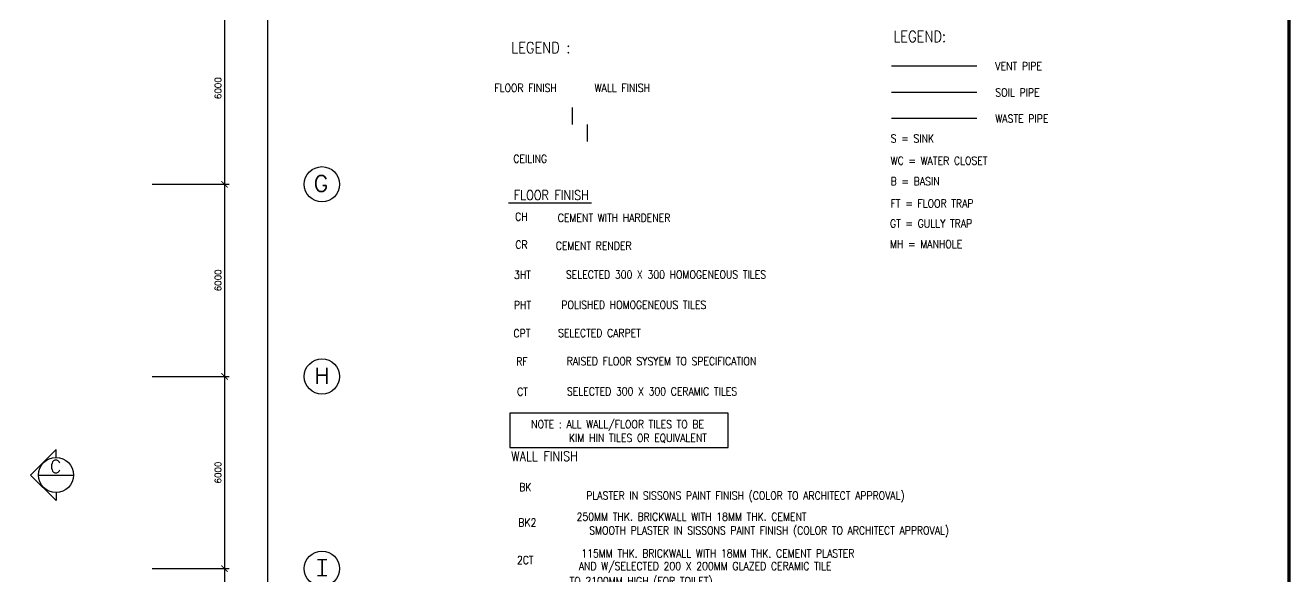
# Model space of a CAD drawing. Extents: x 2266480 to 2632177, y -858634 to -757244.
# Drawn here: x 2592648 to 2632177, y -808674 to -791462 of the extents above; entities that cross this region are included whole.
import ezdxf
from ezdxf.enums import TextEntityAlignment as Align

# ---------------------------------------------------------------- set-up
doc = ezdxf.new("R2010")
doc.units = 0
doc.header["$LTSCALE"] = 10
doc.header["$MEASUREMENT"] = 0
doc.layers.get('0').update_dxf_attribs({"linetype": 'CONTINUOUS'})
doc.layers.get('DEFPOINTS').update_dxf_attribs({"linetype": 'CONTINUOUS'})
for name, color, linetype in [('AR', 7, 'CONTINUOUS'), ('DIM', 7, 'CONTINUOUS'), ('DR', 7, 'CONTINUOUS'), ('GRID-T', 7, 'CONTINUOUS'), ('PL', 5, 'CONTINUOUS'), ('SP', 220, 'CONTINUOUS'), ('T50', 4, 'CONTINUOUS')]:
    doc.layers.add(name, color=color, linetype=linetype)
doc.styles.add('ROMANS', font='romans')
doc.styles.get("Standard").update_dxf_attribs({"font": 'ROMANS.SHX'})
doc.dimstyles.new('STANDARD$0', dxfattribs={"dimscale": 0, "dimtxt": 8, "dimasz": 6, "dimexe": 1, "dimexo": 1, "dimgap": 3, "dimtad": 1, "dimdec": 0, "dimlfac": -1, "dimrnd": 1, "dimzin": 0, "dimdsep": 46, "dimtxsty": 'Standard', "dimcen": 0, "dimclrd": 5, "dimclre": 250, "dimadec": 0, "dimazin": 0, "dimtfac": 1, "dimtdec": 4, "dimtofl": 0, "dimtmove": 0, "dimatfit": 3, "dimfxl": 1, "dimtolj": 1, "dimtzin": 0, "dimarcsym": 0})

# ---------------------------------------------------------------- blocks, each defined once
blk = doc.blocks.new('_ARCHTICK')
at = {"color": 0, "linetype": 'ByBlock', "const_width": 0.15}
blk.add_lwpolyline([(-0.5, -0.5), (0.5, 0.5)], dxfattribs=at)
blk = doc.blocks.new('*D147')
at = {"layer": 'DEFPOINTS', "color": 0, "transparency": 16777216}
for p in [(2596459, -790424), (2596459, -796424), (2598870, -796424)]:
    blk.add_point(p, dxfattribs=at)
at = {"layer": 'DIM', "color": 7, "lineweight": -2, "transparency": 16777216}
for p, q in [((2596609, -790424), (2599020, -790424)), ((2598870, -790274), (2598870, -796574)), ((2596609, -796424), (2599020, -796424))]:
    blk.add_line(p, q, dxfattribs=at)
at = {"layer": 'DIM', "color": 7, "lineweight": -2, "transparency": 16777216, "xscale": 200, "yscale": 200, "zscale": 200}
for p, rotation in [((2598870, -790424), 90), ((2598870, -796424), 270)]:
    blk.add_blockref('_ARCHTICK', p, dxfattribs=dict(at, rotation=rotation))
at = {"layer": 'DIM', "color": 7, "transparency": 16777216, "insert": (2598670, -793424), "char_height": 200, "attachment_point": 5, "rotation": 90, "style": 'ROMANS'}
blk.add_mtext('\\A1;6000', dxfattribs=at)
blk = doc.blocks.new('*D148')
at = {"layer": 'DEFPOINTS', "color": 0, "transparency": 16777216}
for p in [(2596459, -796424), (2596459, -802424), (2598870, -802424)]:
    blk.add_point(p, dxfattribs=at)
at = {"layer": 'DIM', "color": 7, "lineweight": -2, "transparency": 16777216}
for p, q in [((2596609, -796424), (2599020, -796424)), ((2598870, -796274), (2598870, -802574)), ((2596609, -802424), (2599020, -802424))]:
    blk.add_line(p, q, dxfattribs=at)
at = {"layer": 'DIM', "color": 7, "lineweight": -2, "transparency": 16777216, "xscale": 200, "yscale": 200, "zscale": 200}
for p, rotation in [((2598870, -796424), 90), ((2598870, -802424), 270)]:
    blk.add_blockref('_ARCHTICK', p, dxfattribs=dict(at, rotation=rotation))
at = {"layer": 'DIM', "color": 7, "transparency": 16777216, "insert": (2598670, -799424), "char_height": 200, "attachment_point": 5, "rotation": 90, "style": 'ROMANS'}
blk.add_mtext('\\A1;6000', dxfattribs=at)
blk = doc.blocks.new('*D149')
at = {"layer": 'DEFPOINTS', "color": 0, "transparency": 16777216}
for p in [(2596459, -802424), (2596459, -808424), (2598870, -808424)]:
    blk.add_point(p, dxfattribs=at)
at = {"layer": 'DIM', "color": 7, "lineweight": -2, "transparency": 16777216}
for p, q in [((2596609, -802424), (2599020, -802424)), ((2598870, -802274), (2598870, -808574)), ((2596609, -808424), (2599020, -808424))]:
    blk.add_line(p, q, dxfattribs=at)
at = {"layer": 'DIM', "color": 7, "lineweight": -2, "transparency": 16777216, "xscale": 200, "yscale": 200, "zscale": 200}
for p, rotation in [((2598870, -802424), 90), ((2598870, -808424), 270)]:
    blk.add_blockref('_ARCHTICK', p, dxfattribs=dict(at, rotation=rotation))
at = {"layer": 'DIM', "color": 7, "transparency": 16777216, "insert": (2598670, -805424), "char_height": 200, "attachment_point": 5, "rotation": 90, "style": 'ROMANS'}
blk.add_mtext('\\A1;6000', dxfattribs=at)
blk = doc.blocks.new('*D150')
at = {"layer": 'DEFPOINTS', "color": 0, "transparency": 16777216}
for p in [(2597326, -808424), (2597326, -814424), (2598870, -814424)]:
    blk.add_point(p, dxfattribs=at)
at = {"layer": 'DIM', "color": 7, "lineweight": -2, "transparency": 16777216}
for p, q in [((2598870, -808274), (2598870, -814574)), ((2597476, -808424), (2599020, -808424)), ((2597476, -814424), (2599020, -814424))]:
    blk.add_line(p, q, dxfattribs=at)
at = {"layer": 'DIM', "color": 7, "lineweight": -2, "transparency": 16777216, "xscale": 200, "yscale": 200, "zscale": 200}
for p, rotation in [((2598870, -808424), 90), ((2598870, -814424), 270)]:
    blk.add_blockref('_ARCHTICK', p, dxfattribs=dict(at, rotation=rotation))
at = {"layer": 'DIM', "color": 7, "transparency": 16777216, "insert": (2598670, -811424), "char_height": 200, "attachment_point": 5, "rotation": 90, "style": 'ROMANS'}
blk.add_mtext('\\A1;6000', dxfattribs=at)
blk = doc.blocks.new('*D155')
at = {"layer": 'DEFPOINTS', "color": 0, "transparency": 16777216}
for p in [(2596846, -784424), (2600227, -784424), (2596846, -838424)]:
    blk.add_point(p, dxfattribs=at)
at = {"layer": 'DIM', "color": 7, "lineweight": -2, "transparency": 16777216}
for p, q in [((2596996, -784424), (2600377, -784424)), ((2600227, -838574), (2600227, -784274)), ((2596996, -838424), (2600377, -838424))]:
    blk.add_line(p, q, dxfattribs=at)
at = {"layer": 'DIM', "color": 7, "lineweight": -2, "transparency": 16777216, "xscale": 200, "yscale": 200, "zscale": 200}
for p, rotation in [((2600227, -784424), 90), ((2600227, -838424), 270)]:
    blk.add_blockref('_ARCHTICK', p, dxfattribs=dict(at, rotation=rotation))
at = {"layer": 'DIM', "color": 7, "transparency": 16777216, "insert": (2600027, -811424), "char_height": 200, "attachment_point": 5, "rotation": 90, "style": 'ROMANS'}
blk.add_mtext('\\A1;54000', dxfattribs=at)

msp = doc.modelspace()

# ---------------------------------------------------------------- linework, layer by layer
at = {"color": 0}
for p, q in [((2609733.6, -794023.8), (2609733.6, -794557.6)), ((2610196.7, -794557.6), (2610196.7, -795091.4))]:
    msp.add_line(p, q, dxfattribs=at)
at = {"layer": 'AR', "color": 0}
for p, q in [((2593608, -804703.5), (2592811.1, -805500.5)), ((2593608, -804950.5), (2593608, -804703.5)), ((2593608, -806297.5), (2592811.1, -805500.5)), ((2593058, -805500.5), (2594158, -805500.5)), ((2593608, -806050.5), (2593608, -806297.5))]:
    msp.add_line(p, q, dxfattribs=at)
msp.add_circle((2593608, -805500.5), 550, dxfattribs=at)
at = {"layer": 'DR', "color": 0}
for p, q in [((2614608.3, -803569.4), (2607783.6, -803569.4)), ((2607783.6, -803569.4), (2607783.6, -804646.4)), ((2614608.3, -804646.4), (2614608.3, -803569.4)), ((2607783.6, -804646.4), (2614608.3, -804646.4))]:
    msp.add_line(p, q, dxfattribs=at)
at = {"layer": 'GRID-T', "color": 0}
for p, q in [((2602068.9, -808149.3), (2601773.3, -808149.3)), ((2602068.9, -808652.2), (2601773.3, -808652.2))]:
    msp.add_line(p, q, dxfattribs=at)
for centre in [(2601912.8, -796424.1), (2601912.8, -802424.1), (2601912.8, -808424.1)]:
    msp.add_circle(centre, 550, dxfattribs=at)
at = {"layer": 'PL', "color": 0, "ltscale": 2, "const_width": 100}
msp.add_lwpolyline([(2561112, -847288.2), (2632127.2, -847288.2), (2632127.2, -757293.9), (2561112, -757293.9)], close=True, dxfattribs=at)
at = {"layer": 'SP', "color": 0}
for p, q in [((2622369.2, -792737.1), (2619709.6, -792737.1)), ((2622369.2, -793561.7), (2619709.6, -793561.7)), ((2622369.2, -794372.9), (2619709.6, -794372.9))]:
    msp.add_line(p, q, dxfattribs=at)
at = {"layer": 'T50', "color": 0}
msp.add_line((2610331.9, -797017.3), (2607742.8, -797017.3), dxfattribs=at)

# ---------------------------------------------------------------- texts
at = {"layer": 'AR', "color": 0, "style": 'ROMANS'}
msp.add_text('C', height=400, dxfattribs=at).set_placement((2593413.8, -805435.3))
at = {"layer": 'GRID-T', "color": 0, "style": 'ROMANS'}
for s, p in [('G', (2601658.9, -796649.9)), ('H', (2601682.7, -802649.9)), ('I', (2601830.7, -808649.9))]:
    msp.add_text(s, height=500, dxfattribs=at).set_placement(p)
at = {"layer": 'T50', "color": 0, "style": 'ROMANS', "width": 0.85}
for s, height, p in [('LEGEND:', 350, (2619766.5, -791985.7)), ('VENT PIPE', 250, (2622950.6, -792859.8)), ('SOIL PIPE ', 250, (2622950.6, -793684.3)), ('WASTE PIPE ', 250, (2622950.6, -794500)), ('S = SINK', 250, (2619681.2, -795122.2)), ('WC = WATER CLOSET', 250, (2619681.2, -795813.7)), ('B = BASIN', 250, (2619681.2, -796457.2)), ('FT = FLOOR TRAP', 250, (2619681.2, -797148.7)), ('GT = GULLY TRAP', 250, (2619659.3, -797774.4)), ('MH = MANHOLE', 250, (2619659.3, -798417.8))]:
    msp.add_text(s, height=height, dxfattribs=at).set_placement(p)
for s, height, p in [('LEGEND :', 350, (2608751.7, -792158, 1895.1)), ('FLOOR FINISH', 250, (2608276.5, -793416.6, 1895.1)), ('WALL FINISH', 250, (2611297.5, -793416.6, 1895.1)), ('CEILING', 250, (2608420.4, -795629, 1895.1)), ('FLOOR FINISH', 300, (2609080.7, -796763.4, 1895.1)), ('CH', 250, (2608146.2, -797436.5, 1895.1)), ('CEMENT WITH HARDENER', 250, (2611039.8, -797472.3, 1895.1)), ('CR', 250, (2608146.2, -798308.3, 1895.1)), ('CEMENT RENDER', 250, (2610404.1, -798344.1, 1895.1)), ('3HT', 250, (2608179.4, -799251.5, 1895.1)), ('SELECTED 300 X 300 HOMOGENEOUS TILES', 250, (2612663.1, -799242.4, 1895.1)), ('POLISHED HOMOGENEOUS TILES', 250, (2611656.6, -800188.2, 1895.1)), ('PHT', 250, (2608179.4, -800197.2, 1895.1)), ('CPT', 250, (2608162, -801076.7, 1895.1)), ('SELECTED CARPET', 250, (2610584.2, -801067.6, 1895.1)), ('RF', 250, (2608162, -801956.2, 1895.1)), ('RAISED FLOOR SYSYEM TO SPECIFICATION', 250, (2612522.2, -801947.1, 1895.1)), ('CT', 250, (2608179.4, -802899.4, 1895.1)), ('SELECTED 300 X 300 CERAMIC TILES', 250, (2612227, -802890.3, 1895.1)), ('NOTE : ALL WALL/FLOOR TILES TO BE ', 250, (2611223.2, -803933.2, 1895.1)), ('KIM HIN TILES OR EQUIVALENT', 250, (2611787.5, -804356.5, 1895.1)), ('WALL FINISH', 300, (2608867.5, -804913.3, 1895.1)), ('BK', 250, (2608267.1, -805879.7, 1895.1)), ('PLASTER IN SISSONS PAINT FINISH (COLOR TO ARCHITECT APPROVAL)', 250, (2615144.8, -806161.7, 1895.1)), ('250MM THK. BRICKWALL WITH 18MM THK. CEMENT', 250, (2613461.9, -806802.1, 1895.1)), ('BK2', 250, (2608331.4, -806984.2, 1895.1)), ('SMOOTH PLASTER IN SISSONS PAINT FINISH (COLOR TO ARCHITECT APPROVAL)', 250, (2615885, -807249.2, 1895.1)), ('115MM THK. BRICKWALL WITH 18MM THK. CEMENT PLASTER', 250, (2614283.4, -807947.5, 1895.1)), ('2CT', 250, (2608267.1, -808154.3, 1895.1)), ('AND W/SELECTED 200 X 200MM GLAZED CERAMIC TILE', 250, (2613885.2, -808361.9, 1895.1)), ('TO 2100MM HIGH (FOR TOILET)', 250, (2611883.9, -808827.6, 1895.1))]:
    msp.add_text(s, height=height, dxfattribs=at).set_placement(p, align=Align.MIDDLE)

# ---------------------------------------------------------------- dimensions: what is measured, and where the dimension line sits
at = {"layer": 'DIM', "color": 0}
for p1, p2, distance, picture, middle in [((2596845.6, -838424.1), (2596845.6, -784424.1), -3380.9, '*D155', (2600026.5, -811424.1)), ((2596458.6, -790424.1), (2596458.6, -796424.1), 2411.1, '*D147', (2598669.7, -793424.1)), ((2596458.6, -796424.1), (2596458.6, -802424.1), 2411.1, '*D148', (2598669.7, -799424.1)), ((2596458.6, -802424.1), (2596458.6, -808424.1), 2411.1, '*D149', (2598669.7, -805424.1)), ((2597326.2, -808424.1), (2597326.2, -814424.1), 1543.5, '*D150', (2598669.7, -811424.1))]:
    dim = msp.add_aligned_dim(p1=p1, p2=p2, distance=distance, dimstyle='STANDARD$0', override={"dimscale": 100, "dimtxt": 2, "dimasz": 2, "dimexe": 1.5, "dimexo": 1.5, "dimgap": 1, "dimtxsty": 'ROMANS', "dimblk": 'ARCHTICK', "dimdle": 1.5, "dimclrd": 7, "dimclre": 7, "dimclrt": 7, "dimtdec": 0, "dimtmove": 2}, dxfattribs=at)
    dim.commit()
    dim.dimension.update_dxf_attribs({"geometry": picture, "text_midpoint": middle})

doc.saveas('drawing.dxf')
